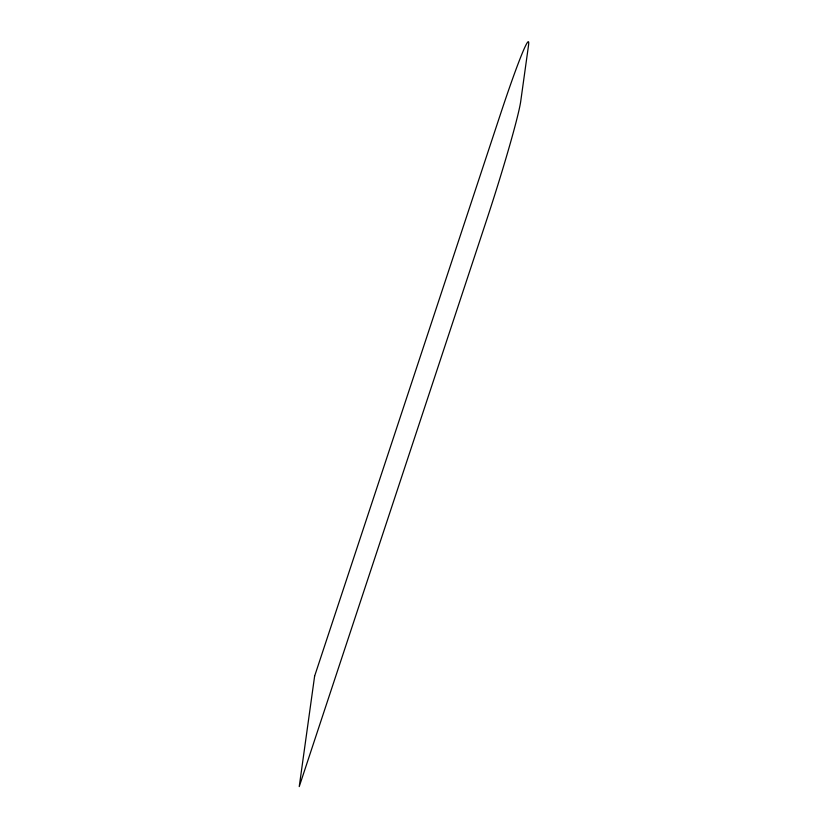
<?xml version="1.0" encoding="UTF-8"?>
<svg xmlns="http://www.w3.org/2000/svg" width="828" height="828" viewBox="0 0 828 828"><rect width="100%" height="100%" fill="white"/><g stroke="black" fill="none" stroke-linecap="round" stroke-linejoin="round"><path stroke-width="1.24" d="M314.63 676.083L299.239 786.6L485.87 222.287A102.807 4.844 -72.4 0 0 520.822 100.602L528.523 45.343A102.807 4.844 -72.4 0 0 501.261 111.77L314.63 676.083"/></g></svg>
